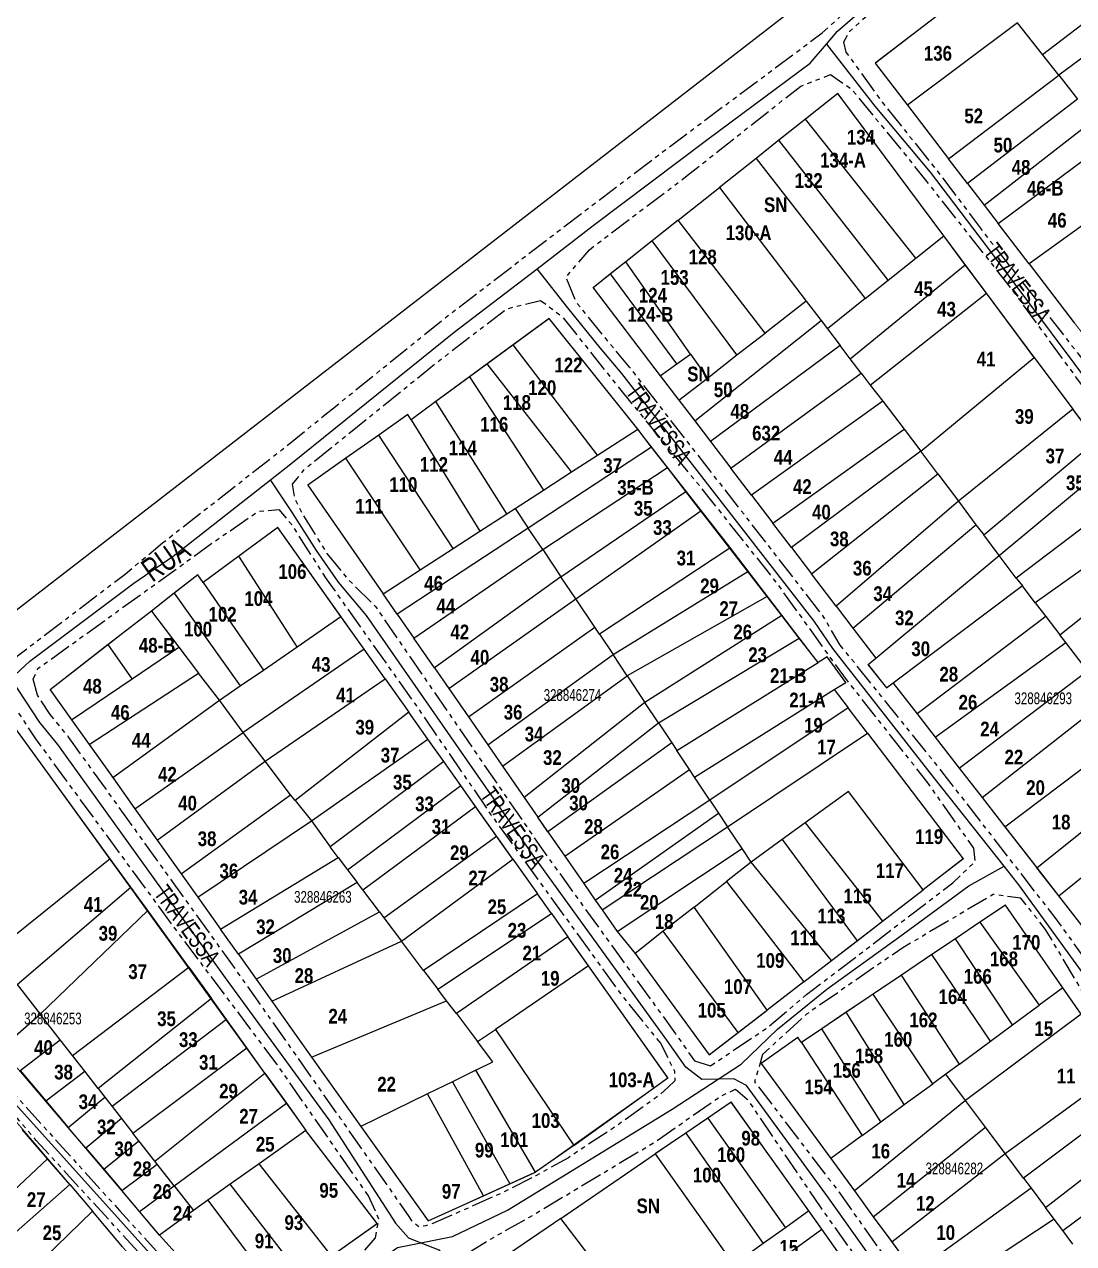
# Model space of a CAD drawing. Extents: x 204381 to 207261, y 4847713 to 4851061.
# Drawn here: x 206683.8 to 206862.3, y 4848695.1 to 4848902.5 of the extents above; entities that cross this region are included whole.
import ezdxf
from ezdxf.enums import TextEntityAlignment as Align

# ---------------------------------------------------------------- set-up
doc = ezdxf.new("R2010")
doc.units = 0
doc.header["$LTSCALE"] = 1.5
doc.header["$MEASUREMENT"] = 0
doc.linetypes.add('PHANTOMX2', pattern=[5, 2.5, -0.5, 0.5, -0.5, 0.5, -0.5])
for name, color, linetype in [('CD-MALHA-LOTES', 40, 'CONTINUOUS'), ('CD_TXT_QUADRA', 7, 'CONTINUOUS'), ('RU-QUADRAS', 210, 'CONTINUOUS'), ('SV-EIXO-RUA-N-PAV', 6, 'CONTINUOUS'), ('SV-RUA-NAO-PAV-S-GUIA-C-GUIA', 7, 'PHANTOMX2'), ('SV-TXT-RUA-N-PAV-S-GUIA-C-GUIA', 7, 'CONTINUOUS'), ('Th_NmrPort', 7, 'CONTINUOUS')]:
    doc.layers.add(name, color=color, linetype=linetype)
doc.styles.add('ARIAL', font='ARIAL.TTF')
doc.styles.get("Standard").update_dxf_attribs({"font": 'swisscbo.ttf'})

msp = doc.modelspace()

# ---------------------------------------------------------------- linework, layer by layer
at = {"layer": 'CD-MALHA-LOTES', "linetype": 'Continuous'}
for points in [[(206955.47, 4849014.03), (206652.76, 4848779.96)], [(206857.04, 4848897.41), (206877.59, 4848913.13)], [(206847.09, 4848910.1), (206828.6, 4848895.9)], [(206880.61, 4848909.24), (206859.81, 4848893.87)], [(206852.8, 4848902.81), (206834.08, 4848888.75)], [(206857.04, 4848897.41), (206852.8, 4848902.81)], [(206859.81, 4848893.87), (206857.04, 4848897.41)], [(206828.6, 4848895.9), (206834.08, 4848888.75)], [(206841.06, 4848879.66), (206859.81, 4848893.87)], [(206859.81, 4848893.87), (206863.01, 4848889.79)], [(206822.23, 4848890.78), (206816.74, 4848886.42)], [(206840.26, 4848866.54), (206822.23, 4848890.78)], [(206834.08, 4848888.75), (206841.06, 4848879.66)], [(206863.01, 4848889.79), (206844.28, 4848875.46)], [(206816.74, 4848886.42), (206812.19, 4848882.81)], [(206835.52, 4848862.76), (206816.74, 4848886.42)], [(206847.12, 4848871.76), (206865.77, 4848886.28)], [(206812.19, 4848882.81), (206808.3, 4848879.72)], [(206830.81, 4848858.99), (206812.19, 4848882.81)], [(206849.5, 4848868.66), (206868.51, 4848882.78)], [(206808.3, 4848879.72), (206802.06, 4848874.76)], [(206808.3, 4848879.72), (206826.9, 4848855.86)], [(206844.28, 4848875.46), (206841.06, 4848879.66)], [(206795.06, 4848869.21), (206802.06, 4848874.76)], [(206802.06, 4848874.76), (206816.82, 4848855.46)], [(206844.28, 4848875.46), (206847.12, 4848871.76)], [(206874.06, 4848875.7), (206854.78, 4848861.78)], [(206847.12, 4848871.76), (206849.5, 4848868.66)], [(206795.06, 4848869.21), (206790.61, 4848865.68)], [(206809.84, 4848850.01), (206795.06, 4848869.21)], [(206854.78, 4848861.78), (206849.5, 4848868.66)], [(206790.61, 4848865.68), (206786.13, 4848862.12)], [(206805.05, 4848846.28), (206790.61, 4848865.68)], [(206835.52, 4848862.76), (206840.26, 4848866.54)], [(206843.9, 4848861.64), (206840.26, 4848866.54)], [(206786.13, 4848862.12), (206783.55, 4848860.07)], [(206797.17, 4848846.41), (206786.13, 4848862.12)], [(206824.35, 4848845.61), (206843.9, 4848861.64)], [(206830.81, 4848858.99), (206835.52, 4848862.76)], [(206847.51, 4848856.78), (206843.9, 4848861.64)], [(206854.78, 4848861.78), (206862.46, 4848851.77)], [(206783.55, 4848860.07), (206780.57, 4848857.7)], [(206794.83, 4848844.75), (206783.55, 4848860.07)], [(206780.57, 4848857.7), (206792, 4848842.74)], [(206826.9, 4848855.86), (206830.81, 4848858.99)], [(206816.82, 4848855.46), (206809.84, 4848850.01)], [(206816.82, 4848855.46), (206819.38, 4848852.12)], [(206826.9, 4848855.86), (206820.45, 4848850.71)], [(206827.7, 4848841.15), (206847.51, 4848856.78)], [(206855.63, 4848845.86), (206847.51, 4848856.78)], [(206773.12, 4848852.47), (206767, 4848847.99)], [(206788.17, 4848833.64), (206773.12, 4848852.47)], [(206797.87, 4848835.07), (206819.38, 4848852.12)], [(206819.38, 4848852.12), (206820.45, 4848850.71)], [(206805.05, 4848846.28), (206809.84, 4848850.01)], [(206820.45, 4848850.71), (206822.6, 4848847.9)], [(206767, 4848847.99), (206762.56, 4848844.75)], [(206781.33, 4848829.23), (206767, 4848847.99)], [(206822.6, 4848847.9), (206800.54, 4848831.57)], [(206824.35, 4848845.61), (206822.6, 4848847.9)], [(206794.83, 4848844.75), (206797.17, 4848846.41)], [(206797.17, 4848846.41), (206800.02, 4848842.35)], [(206800.02, 4848842.35), (206805.05, 4848846.28)], [(206826.21, 4848843.19), (206824.35, 4848845.61)], [(206836.37, 4848829.89), (206855.63, 4848845.86)], [(206855.63, 4848845.86), (206862.23, 4848837.08)], [(206762.56, 4848844.75), (206759.55, 4848842.54)], [(206776.92, 4848826.38), (206762.56, 4848844.75)], [(206792, 4848842.74), (206794.83, 4848844.75)], [(206804, 4848827.04), (206826.21, 4848843.19)], [(206826.21, 4848843.19), (206827.7, 4848841.15)], [(206759.55, 4848842.54), (206753.83, 4848838.36)], [(206759.55, 4848842.54), (206772.14, 4848823.29)], [(206792, 4848842.74), (206795.18, 4848838.58)], [(206795.18, 4848838.58), (206800.02, 4848842.35)], [(206827.7, 4848841.15), (206829.86, 4848838.41)], [(206753.83, 4848838.36), (206749.59, 4848835.26)], [(206765.89, 4848819.26), (206753.83, 4848838.36)], [(206795.18, 4848838.58), (206797.87, 4848835.07)], [(206829.86, 4848838.41), (206807.52, 4848822.43)], [(206829.86, 4848838.41), (206833.49, 4848833.67)], [(206862.23, 4848837.08), (206842.74, 4848821.41)], [(206866.25, 4848831.75), (206862.23, 4848837.08)], [(206749.04, 4848836.14), (206744.09, 4848832.65)], [(206749.59, 4848835.26), (206749.04, 4848836.14)], [(206749.59, 4848835.26), (206761.32, 4848816.31)], [(206797.87, 4848835.07), (206800.54, 4848831.57)], [(206744.09, 4848832.65), (206738.5, 4848828.71)], [(206756.79, 4848813.38), (206744.09, 4848832.65)], [(206781.33, 4848829.23), (206788.17, 4848833.64)], [(206790.53, 4848830.59), (206788.17, 4848833.64)], [(206811.15, 4848817.69), (206833.49, 4848833.67)], [(206833.49, 4848833.67), (206836.37, 4848829.89)], [(206790.53, 4848830.59), (206769.53, 4848816.83)], [(206793.22, 4848827.12), (206790.53, 4848830.59)], [(206800.54, 4848831.57), (206804, 4848827.04)], [(206847.06, 4848815.66), (206866.25, 4848831.75)], [(206738.5, 4848828.71), (206732.03, 4848824.15)], [(206751.16, 4848809.75), (206738.5, 4848828.71)], [(206776.92, 4848826.38), (206781.33, 4848829.23)], [(206836.37, 4848829.89), (206814.32, 4848813.54)], [(206839.23, 4848826.08), (206836.37, 4848829.89)], [(206772.01, 4848813.16), (206793.22, 4848827.12)], [(206772.14, 4848823.29), (206776.92, 4848826.38)], [(206796.35, 4848823.07), (206793.22, 4848827.12)], [(206807.52, 4848822.43), (206804, 4848827.04)], [(206849.68, 4848812.17), (206868.91, 4848828.14)], [(206732.03, 4848824.15), (206744.84, 4848805.67)], [(206817.73, 4848809.07), (206839.23, 4848826.08)], [(206839.23, 4848826.08), (206842.74, 4848821.41)], [(206767.29, 4848820.16), (206772.14, 4848823.29)], [(206775.11, 4848808.56), (206796.35, 4848823.07)], [(206798.9, 4848819.77), (206796.35, 4848823.07)], [(206807.52, 4848822.43), (206811.15, 4848817.69)], [(206872.49, 4848823.4), (206852.6, 4848808.28)], [(206765.89, 4848819.26), (206767.29, 4848820.16)], [(206767.29, 4848820.16), (206769.53, 4848816.83)], [(206842.74, 4848821.41), (206821.94, 4848803.56)], [(206842.74, 4848821.41), (206845.73, 4848817.37)], [(206761.32, 4848816.31), (206765.89, 4848819.26)], [(206777.64, 4848804.8), (206798.9, 4848819.77)], [(206803.83, 4848813.41), (206798.9, 4848819.77)], [(206876.16, 4848818.57), (206855.83, 4848804.12)], [(206726.93, 4848816.94), (206720.26, 4848812.03)], [(206737.67, 4848801.79), (206726.93, 4848816.94)], [(206769.53, 4848816.83), (206747.23, 4848802.21)], [(206756.79, 4848813.38), (206761.32, 4848816.31)], [(206772.01, 4848813.16), (206769.53, 4848816.83)], [(206814.32, 4848813.54), (206811.15, 4848817.69)], [(206824.8, 4848799.82), (206845.73, 4848817.37)], [(206845.73, 4848817.37), (206847.06, 4848815.66)], [(206849.68, 4848812.17), (206847.06, 4848815.66)], [(206860.02, 4848798.65), (206879.5, 4848814.13)], [(206720.26, 4848812.03), (206714.21, 4848807.57)], [(206730.19, 4848796.63), (206720.26, 4848812.03)], [(206750.09, 4848798.08), (206772.01, 4848813.16)], [(206751.16, 4848809.75), (206756.79, 4848813.38)], [(206772.01, 4848813.16), (206775.11, 4848808.56)], [(206803.83, 4848813.41), (206781.64, 4848798.8)], [(206806.9, 4848809.43), (206803.83, 4848813.41)], [(206814.32, 4848813.54), (206817.73, 4848809.07)], [(206828.7, 4848794.72), (206849.68, 4848812.17)], [(206852.6, 4848808.28), (206849.68, 4848812.17)], [(206744.84, 4848805.67), (206751.16, 4848809.75)], [(206713.31, 4848808.87), (206709.27, 4848805.73)], [(206714.21, 4848807.57), (206713.31, 4848808.87)], [(206714.21, 4848807.57), (206724.46, 4848792.68)], [(206775.11, 4848808.56), (206753.56, 4848793.08)], [(206777.64, 4848804.8), (206775.11, 4848808.56)], [(206783.97, 4848795.3), (206806.9, 4848809.43)], [(206810.17, 4848805.21), (206806.9, 4848809.43)], [(206821.94, 4848803.56), (206817.73, 4848809.07)], [(206852.6, 4848808.28), (206853.64, 4848806.99)], [(206709.27, 4848805.73), (206705.41, 4848802.72)], [(206709.27, 4848805.73), (206720.52, 4848789.97)], [(206747.23, 4848802.21), (206744.84, 4848805.67)], [(206853.64, 4848806.99), (206831.64, 4848790.44)], [(206855.83, 4848804.12), (206853.64, 4848806.99)], [(206756.01, 4848789.54), (206777.64, 4848804.8)], [(206780.88, 4848799.95), (206777.64, 4848804.8)], [(206810.17, 4848805.21), (206786.35, 4848791.72)], [(206812.7, 4848801.94), (206810.17, 4848805.21)], [(206821.94, 4848803.56), (206824.8, 4848799.82)], [(206855.83, 4848804.12), (206857.61, 4848801.8)], [(206705.41, 4848802.72), (206698.07, 4848797.01)], [(206705.41, 4848802.72), (206710.07, 4848796.57)], [(206730.19, 4848796.63), (206737.67, 4848801.79)], [(206741.6, 4848796.24), (206737.67, 4848801.79)], [(206747.23, 4848802.21), (206750.09, 4848798.08)], [(206812.7, 4848801.94), (206789.39, 4848787.16)], [(206815.67, 4848798.1), (206812.7, 4848801.94)], [(206857.61, 4848801.8), (206835.71, 4848785.21)], [(206857.61, 4848801.8), (206860.02, 4848798.65)], [(206759.36, 4848784.71), (206780.88, 4848799.95)], [(206781.64, 4848798.8), (206780.88, 4848799.95)], [(206824.8, 4848799.82), (206828.7, 4848794.72)], [(206753.56, 4848793.08), (206750.09, 4848798.08)], [(206781.64, 4848798.8), (206783.97, 4848795.3)], [(206791.71, 4848783.68), (206815.67, 4848798.1)], [(206818.87, 4848793.96), (206815.67, 4848798.1)], [(206838.8, 4848781.24), (206861.01, 4848797.36)], [(206861.01, 4848797.36), (206860.02, 4848798.65)], [(206864.69, 4848792.57), (206861.01, 4848797.36)], [(206698.07, 4848797.01), (206688.2, 4848789.32)], [(206702.13, 4848791.2), (206698.07, 4848797.01)], [(206702.13, 4848791.2), (206710.07, 4848796.57)], [(206710.07, 4848796.57), (206713.44, 4848792.12)], [(206741.6, 4848796.24), (206721, 4848782.04)], [(206724.46, 4848792.68), (206730.19, 4848796.63)], [(206745.19, 4848791.19), (206741.6, 4848796.24)], [(206762.64, 4848779.97), (206783.97, 4848795.3)], [(206786.35, 4848791.72), (206783.97, 4848795.3)], [(206753.56, 4848793.08), (206756.01, 4848789.54)], [(206794.81, 4848779.01), (206818.87, 4848793.96)], [(206820.39, 4848794.9), (206818.87, 4848793.96)], [(206823.56, 4848790.57), (206820.39, 4848794.9)], [(206827.41, 4848793.64), (206828.7, 4848794.72)], [(206830.58, 4848789.64), (206827.41, 4848793.64)], [(206691.83, 4848784.22), (206702.13, 4848791.2)], [(206694.81, 4848780.03), (206713.44, 4848792.12)], [(206717, 4848787.54), (206713.44, 4848792.12)], [(206720.52, 4848789.97), (206724.46, 4848792.68)], [(206724.75, 4848777.2), (206745.19, 4848791.19)], [(206745.19, 4848791.19), (206749.22, 4848785.5)], [(206765.17, 4848776.33), (206786.35, 4848791.72)], [(206786.35, 4848791.72), (206789.39, 4848787.16)], [(206842.88, 4848776), (206864.69, 4848792.57)], [(206688.2, 4848789.32), (206691.83, 4848784.22)], [(206717, 4848787.54), (206720.52, 4848789.97)], [(206756.01, 4848789.54), (206759.36, 4848784.71)], [(206797.84, 4848774.47), (206821.61, 4848789.35)], [(206821.61, 4848789.35), (206823.56, 4848790.57)], [(206821.61, 4848789.35), (206823.96, 4848786.27)], [(206831.64, 4848790.44), (206830.58, 4848789.64)], [(206831.64, 4848790.44), (206835.71, 4848785.21)], [(206698.83, 4848774.38), (206717, 4848787.54)], [(206721, 4848782.04), (206717, 4848787.54)], [(206789.39, 4848787.16), (206768.86, 4848771)], [(206791.71, 4848783.68), (206789.39, 4848787.16)], [(206846.76, 4848771.01), (206868.36, 4848787.91)], [(206698.4, 4848760.56), (206680.5, 4848785.15)], [(206749.22, 4848785.5), (206729.86, 4848770.46)], [(206752.47, 4848780.92), (206749.22, 4848785.5)], [(206823.96, 4848786.27), (206800.44, 4848770.55)], [(206827.25, 4848781.95), (206823.96, 4848786.27)], [(206835.71, 4848785.21), (206838.8, 4848781.24)], [(206691.83, 4848784.22), (206694.81, 4848780.03)], [(206759.36, 4848784.71), (206762.64, 4848779.97)], [(206771.17, 4848767.67), (206791.71, 4848783.68)], [(206791.71, 4848783.68), (206793.95, 4848780.31)], [(206702.59, 4848769.09), (206721, 4848782.04)], [(206724.75, 4848777.2), (206721, 4848782.04)], [(206732.63, 4848767.01), (206752.47, 4848780.92)], [(206755.15, 4848777.13), (206752.47, 4848780.92)], [(206803.47, 4848766.01), (206827.25, 4848781.95)], [(206827.25, 4848781.95), (206843.58, 4848760.55)], [(206838.8, 4848781.24), (206842.88, 4848776)], [(206850.64, 4848766.03), (206872.58, 4848782.54)], [(206694.81, 4848780.03), (206698.83, 4848774.38)], [(206762.64, 4848779.97), (206765.17, 4848776.33)], [(206793.95, 4848780.31), (206772.89, 4848765.18)], [(206793.95, 4848780.31), (206794.81, 4848779.01)], [(206796.99, 4848775.74), (206794.81, 4848779.01)], [(206706.39, 4848763.76), (206724.75, 4848777.2)], [(206729.1, 4848771.47), (206724.75, 4848777.2)], [(206755.15, 4848777.13), (206735.83, 4848762.58)], [(206758.07, 4848773.02), (206755.15, 4848777.13)], [(206698.83, 4848774.38), (206702.59, 4848769.09)], [(206765.17, 4848776.33), (206768.86, 4848771)], [(206775.77, 4848761.03), (206796.99, 4848775.74)], [(206797.84, 4848774.47), (206796.99, 4848775.74)], [(206800.44, 4848770.55), (206797.84, 4848774.47)], [(206842.88, 4848776), (206846.76, 4848771.01)], [(206856.08, 4848759.04), (206877.54, 4848776.22)], [(206738.77, 4848758.7), (206758.07, 4848773.02)], [(206760.57, 4848769.49), (206758.07, 4848773.02)], [(206710.47, 4848758.03), (206729.1, 4848771.47)], [(206729.86, 4848770.46), (206729.1, 4848771.47)], [(206729.86, 4848770.46), (206732.63, 4848767.01)], [(206768.86, 4848771), (206771.17, 4848767.67)], [(206800.44, 4848770.55), (206778.99, 4848756.38)], [(206800.44, 4848770.55), (206801.92, 4848768.34)], [(206824.06, 4848772.04), (206816.65, 4848766.66)], [(206836.76, 4848755.3), (206824.06, 4848772.04)], [(206846.76, 4848771.01), (206850.64, 4848766.03)], [(206859.82, 4848754.24), (206881.16, 4848771.48)], [(206702.59, 4848769.09), (206706.39, 4848763.76)], [(206741.37, 4848755.27), (206760.57, 4848769.49)], [(206764.15, 4848764.44), (206760.57, 4848769.49)], [(206780.95, 4848753.55), (206801.92, 4848768.34)], [(206801.92, 4848768.34), (206803.47, 4848766.01)], [(206713.3, 4848754.04), (206732.63, 4848767.01)], [(206732.63, 4848767.01), (206735.83, 4848762.58)], [(206772.89, 4848765.18), (206771.17, 4848767.67)], [(206816.65, 4848766.66), (206812.75, 4848763.83)], [(206816.65, 4848766.66), (206829.81, 4848749.94)], [(206744.96, 4848750.54), (206764.15, 4848764.44)], [(206766.94, 4848760.51), (206764.15, 4848764.44)], [(206772.89, 4848765.18), (206775.77, 4848761.03)], [(206782.12, 4848751.86), (206803.47, 4848766.01)], [(206805.92, 4848762.32), (206803.47, 4848766.01)], [(206850.64, 4848766.03), (206856.08, 4848759.04)], [(206706.39, 4848763.76), (206710.47, 4848758.03)], [(206737.21, 4848760.76), (206735.83, 4848762.58)], [(206784.66, 4848748.22), (206805.92, 4848762.32)], [(206807.48, 4848759.99), (206805.92, 4848762.32)], [(206812.75, 4848763.83), (206807.48, 4848759.99)], [(206812.75, 4848763.83), (206825.49, 4848746.61)], [(206698.4, 4848760.56), (206678.38, 4848744.49)], [(206701.89, 4848755.76), (206698.4, 4848760.56)], [(206717.16, 4848748.62), (206737.21, 4848760.76)], [(206737.21, 4848760.76), (206738.77, 4848758.7)], [(206747.99, 4848746.54), (206766.94, 4848760.51)], [(206766.94, 4848760.51), (206771.13, 4848754.6)], [(206775.77, 4848761.03), (206778.99, 4848756.38)], [(206807.48, 4848759.99), (206803.28, 4848756.7)], [(206821.13, 4848743.26), (206807.48, 4848759.99)], [(206843.58, 4848760.55), (206836.76, 4848755.3)], [(206710.47, 4848758.03), (206713.3, 4848754.04)], [(206738.77, 4848758.7), (206740.4, 4848756.55)], [(206859.82, 4848754.24), (206856.08, 4848759.04)], [(206682.54, 4848739.16), (206701.89, 4848755.76)], [(206704.8, 4848751.77), (206701.89, 4848755.76)], [(206740.4, 4848756.55), (206720.22, 4848744.32)], [(206741.37, 4848755.27), (206740.4, 4848756.55)], [(206778.99, 4848756.38), (206780.95, 4848753.55)], [(206797.75, 4848752.35), (206803.28, 4848756.7)], [(206803.28, 4848756.7), (206816.42, 4848739.63)], [(206713.3, 4848754.04), (206717.16, 4848748.62)], [(206744.2, 4848751.54), (206741.37, 4848755.27)], [(206771.13, 4848754.6), (206751.74, 4848741.59)], [(206773.48, 4848751.28), (206771.13, 4848754.6)], [(206829.81, 4848749.94), (206836.76, 4848755.3)], [(206869.18, 4848742.22), (206859.82, 4848754.24)], [(206704.8, 4848751.77), (206686.46, 4848734.15)], [(206711.8, 4848742.15), (206704.8, 4848751.77)], [(206723.22, 4848740.11), (206744.2, 4848751.54)], [(206744.2, 4848751.54), (206744.96, 4848750.54)], [(206780.95, 4848753.55), (206782.12, 4848751.86)], [(206782.12, 4848751.86), (206784.66, 4848748.22)], [(206797.75, 4848752.35), (206792.51, 4848748.24)], [(206810.19, 4848734.83), (206797.75, 4848752.35)], [(206850.73, 4848752.7), (206846.4, 4848749.78)], [(206860.51, 4848738.64), (206850.73, 4848752.7)], [(206744.96, 4848750.54), (206747.99, 4848746.54)], [(206754.17, 4848738.38), (206773.48, 4848751.28)], [(206773.48, 4848751.28), (206776.29, 4848747.31)], [(206825.49, 4848746.61), (206829.81, 4848749.94)], [(206846.4, 4848749.78), (206842.22, 4848746.96)], [(206846.4, 4848749.78), (206856.48, 4848735.66)], [(206720.22, 4848744.32), (206717.16, 4848748.62)], [(206784.66, 4848748.22), (206787.72, 4848744.47)], [(206792.51, 4848748.24), (206787.72, 4848744.47)], [(206805.25, 4848731.02), (206792.51, 4848748.24)], [(206725.91, 4848736.32), (206747.99, 4848746.54)], [(206751.74, 4848741.59), (206747.99, 4848746.54)], [(206776.29, 4848747.31), (206757.32, 4848734.22)], [(206779.82, 4848742.34), (206776.29, 4848747.31)], [(206821.13, 4848743.26), (206825.49, 4848746.61)], [(206842.22, 4848746.96), (206838.22, 4848744.27)], [(206851.96, 4848732.32), (206842.22, 4848746.96)], [(206720.22, 4848744.32), (206723.22, 4848740.11)], [(206787.72, 4848744.47), (206800.32, 4848727.23)], [(206816.42, 4848739.63), (206821.13, 4848743.26)], [(206838.22, 4848744.27), (206833.04, 4848740.77)], [(206848.18, 4848729.54), (206838.22, 4848744.27)], [(206691.97, 4848727.08), (206711.8, 4848742.15)], [(206711.8, 4848742.15), (206715.62, 4848736.82)], [(206751.74, 4848741.59), (206754.17, 4848738.38)], [(206779.82, 4848742.34), (206763.99, 4848731.54)], [(206793.32, 4848723.3), (206779.82, 4848742.34)], [(206682.54, 4848739.16), (206686.46, 4848734.15)], [(206723.22, 4848740.11), (206725.91, 4848736.32)], [(206816.42, 4848739.63), (206810.19, 4848734.83)], [(206833.04, 4848740.77), (206828.21, 4848737.52)], [(206842.92, 4848725.65), (206833.04, 4848740.77)], [(206755.65, 4848736.42), (206754.17, 4848738.38)], [(206828.21, 4848737.52), (206823.66, 4848734.45)], [(206838.37, 4848722.3), (206828.21, 4848737.52)], [(206860.51, 4848738.64), (206856.48, 4848735.66)], [(206863.65, 4848734.13), (206860.51, 4848738.64)], [(206715.62, 4848736.82), (206696.33, 4848721.51)], [(206718.19, 4848733.22), (206715.62, 4848736.82)], [(206725.91, 4848736.32), (206732.67, 4848726.83)], [(206732.67, 4848726.83), (206755.65, 4848736.42)], [(206757.32, 4848734.22), (206755.65, 4848736.42)], [(206851.96, 4848732.32), (206856.48, 4848735.66)], [(206679.87, 4848728.32), (206686.46, 4848734.15)], [(206686.46, 4848734.15), (206686.46, 4848734.15)], [(206689.88, 4848729.76), (206686.46, 4848734.15)], [(206718.19, 4848733.22), (206698.75, 4848718.41)], [(206721.64, 4848728.4), (206718.19, 4848733.22)], [(206757.32, 4848734.22), (206760.93, 4848729.46)], [(206805.25, 4848731.02), (206810.19, 4848734.83)], [(206823.66, 4848734.45), (206819.52, 4848731.66)], [(206833.52, 4848718.74), (206823.66, 4848734.45)], [(206863.65, 4848734.13), (206843.94, 4848719.46)], [(206760.93, 4848729.46), (206763.99, 4848731.54)], [(206763.99, 4848731.54), (206777.29, 4848711.78)], [(206800.32, 4848727.23), (206805.25, 4848731.02)], [(206819.52, 4848731.66), (206816.02, 4848729.3)], [(206829.55, 4848715.82), (206819.52, 4848731.66)], [(206848.18, 4848729.54), (206851.96, 4848732.32)], [(206683.05, 4848724.57), (206689.88, 4848729.76)], [(206691.97, 4848727.08), (206689.88, 4848729.76)], [(206763.53, 4848726.03), (206760.93, 4848729.46)], [(206815.43, 4848730.19), (206809.2, 4848725.74)], [(206816.02, 4848729.3), (206815.43, 4848730.19)], [(206816.02, 4848729.3), (206826.38, 4848713.49)], [(206842.92, 4848725.65), (206848.18, 4848729.54)], [(206694.06, 4848724.41), (206691.97, 4848727.08)], [(206702.26, 4848713.91), (206721.64, 4848728.4)], [(206724.73, 4848724.08), (206721.64, 4848728.4)], [(206732.67, 4848726.83), (206741.07, 4848715.02)], [(206683.05, 4848724.57), (206687.45, 4848719.38)], [(206760.61, 4848724.6), (206756.63, 4848722.65)], [(206760.61, 4848724.6), (206763.53, 4848726.03)], [(206770.77, 4848707.27), (206760.61, 4848724.6)], [(206809.2, 4848725.74), (206821.03, 4848709.56)], [(206842.92, 4848725.65), (206840.59, 4848723.94)], [(206850.69, 4848710.45), (206870.24, 4848724.67)], [(206687.45, 4848719.38), (206694.06, 4848724.41)], [(206696.33, 4848721.51), (206694.06, 4848724.41)], [(206706.02, 4848709.1), (206724.73, 4848724.08)], [(206724.73, 4848724.08), (206728.39, 4848718.97)], [(206756.63, 4848722.65), (206752.41, 4848720.58)], [(206756.63, 4848722.65), (206766.38, 4848705.27)], [(206777.29, 4848711.78), (206793.32, 4848723.3)], [(206840.59, 4848723.94), (206838.37, 4848722.3)], [(206843.94, 4848719.46), (206840.59, 4848723.94)], [(206696.33, 4848721.51), (206697.49, 4848720.03)], [(206752.41, 4848720.58), (206741.07, 4848715.02)], [(206761.95, 4848703.25), (206752.41, 4848720.58)], [(206833.52, 4848718.74), (206838.37, 4848722.3)], [(206873.04, 4848720.62), (206853.82, 4848706.25)], [(206687.45, 4848719.38), (206691.26, 4848714.86)], [(206691.26, 4848714.86), (206697.49, 4848720.03)], [(206697.49, 4848720.03), (206698.75, 4848718.41)], [(206698.75, 4848718.41), (206700.33, 4848716.39)], [(206709.29, 4848704.91), (206728.39, 4848718.97)], [(206728.39, 4848718.97), (206731.68, 4848714.36)], [(206804.09, 4848719.19), (206800.09, 4848716.46)], [(206817.28, 4848700.67), (206804.09, 4848719.19)], [(206843.94, 4848719.46), (206825.05, 4848704.06)], [(206829.55, 4848715.82), (206833.52, 4848718.74)], [(206847.35, 4848714.9), (206843.94, 4848719.46)], [(206700.33, 4848716.39), (206694.25, 4848711.34)], [(206700.33, 4848716.39), (206702.26, 4848713.91)], [(206800.09, 4848716.46), (206796.35, 4848713.91)], [(206800.09, 4848716.46), (206813.29, 4848697.8)], [(206687.75, 4848709.5), (206683.42, 4848714.52)], [(206694.25, 4848711.34), (206691.26, 4848714.86)], [(206731.68, 4848714.36), (206723.73, 4848708.7)], [(206743.83, 4848698.54), (206731.68, 4848714.36)], [(206741.07, 4848715.02), (206752.51, 4848698.95)], [(206826.38, 4848713.49), (206829.55, 4848715.82)], [(206828.26, 4848699.67), (206847.35, 4848714.9)], [(206850.69, 4848710.45), (206847.35, 4848714.9)], [(206857.58, 4848701.23), (206876.41, 4848715.81)], [(206697.3, 4848707.74), (206703.29, 4848712.59)], [(206703.29, 4848712.59), (206702.26, 4848713.91)], [(206706.02, 4848709.1), (206703.29, 4848712.59)], [(206796.35, 4848713.91), (206791.15, 4848710.35)], [(206796.35, 4848713.91), (206809.53, 4848695.1)], [(206826.38, 4848713.49), (206821.03, 4848709.56)], [(206694.25, 4848711.34), (206697.3, 4848707.74)], [(206777.29, 4848711.78), (206770.77, 4848707.27)], [(206775.11, 4848699.4), (206791.15, 4848710.35)], [(206791.15, 4848710.35), (206804.5, 4848691.49)], [(206831.4, 4848695.38), (206850.69, 4848710.45)], [(206853.82, 4848706.25), (206850.69, 4848710.45)], [(206860.51, 4848697.32), (206879.48, 4848711.4)], [(206687.75, 4848709.5), (206673.35, 4848696.11)], [(206691.5, 4848705.14), (206687.75, 4848709.5)], [(206700.36, 4848704.13), (206706.4, 4848708.61)], [(206706.4, 4848708.61), (206706.02, 4848709.1)], [(206709.29, 4848704.91), (206706.4, 4848708.61)], [(206723.73, 4848708.7), (206718.81, 4848705.19)], [(206736.07, 4848693.04), (206723.73, 4848708.7)], [(206821.03, 4848709.56), (206825.05, 4848704.06)], [(206697.3, 4848707.74), (206700.36, 4848704.13)], [(206766.38, 4848705.27), (206770.77, 4848707.27)], [(206853.82, 4848706.25), (206855.1, 4848704.55)], [(206676.54, 4848692.02), (206691.5, 4848705.14)], [(206691.5, 4848705.14), (206695.39, 4848700.63)], [(206703.36, 4848700.58), (206700.36, 4848704.13)], [(206703.36, 4848700.58), (206709.29, 4848704.91)], [(206709.29, 4848704.91), (206712.55, 4848700.72)], [(206718.81, 4848705.19), (206715, 4848702.48)], [(206731, 4848689.45), (206718.81, 4848705.19)], [(206761.95, 4848703.25), (206766.38, 4848705.27)], [(206825.05, 4848704.06), (206828.26, 4848699.67)], [(206855.1, 4848704.55), (206835.23, 4848690.14)], [(206855.1, 4848704.55), (206857.58, 4848701.23)], [(206715, 4848702.48), (206712.55, 4848700.72)], [(206715, 4848702.48), (206726.93, 4848686.56)], [(206752.51, 4848698.95), (206761.95, 4848703.25)], [(206695.39, 4848700.63), (206680.86, 4848686.5)], [(206700.49, 4848694.58), (206695.39, 4848700.63)], [(206706.77, 4848696.55), (206703.36, 4848700.58)], [(206712.55, 4848700.72), (206706.77, 4848696.55)], [(206817.28, 4848700.67), (206813.29, 4848697.8)], [(206819.48, 4848697.57), (206817.28, 4848700.67)], [(206828.26, 4848699.67), (206831.4, 4848695.38)], [(206859.04, 4848699.28), (206857.58, 4848701.23)], [(206736.07, 4848693.04), (206743.83, 4848698.54)], [(206775.11, 4848699.4), (206762.29, 4848690.65)], [(206784.62, 4848686.91), (206775.11, 4848699.4)], [(206813.29, 4848697.8), (206809.53, 4848695.1)], [(206859.04, 4848699.28), (206838.48, 4848685.7)], [(206860.51, 4848697.32), (206859.04, 4848699.28)], [(206706.77, 4848696.55), (206720.15, 4848681.76)], [(206805.55, 4848687.38), (206819.48, 4848697.57)], [(206822.23, 4848693.72), (206819.48, 4848697.57)], [(206862.24, 4848695.01), (206860.51, 4848697.32)], [(206809.53, 4848695.1), (206804.5, 4848691.49)], [(206831.4, 4848695.38), (206835.23, 4848690.14)]]:
    msp.add_lwpolyline(points, dxfattribs=at)
at = {"layer": 'RU-QUADRAS', "color": 6, "linetype": 'Continuous', "const_width": 0.18}
for points in [[(206078.24, 4848717.76), (206475.42, 4849014.46), (206417.81, 4849091.91), (206419.44, 4849093.11), (206404.99, 4849112.03), (206362.52, 4849169.9), (206544.01, 4849307.07), (206619.63, 4849365.27), (206627.96, 4849358.57), (206740.48, 4849440.55), (207019.3, 4849112), (207042.89, 4849083.24), (206955.47, 4849014.03), (206652.76, 4848779.96), (206598.07, 4848862.99), (206198.17, 4848557.67), (206165.15, 4848596.22), (206110.41, 4848671.74)], [(206688.2, 4848789.32), (206713.31, 4848808.87), (206714.21, 4848807.57), (206726.93, 4848816.94), (206793.32, 4848723.3), (206770.77, 4848707.27), (206752.51, 4848698.95)], [(206651.16, 4848761.85), (206680.5, 4848785.15), (206731.69, 4848714.36), (206743.83, 4848698.54), (206720.15, 4848681.76), (206706.77, 4848696.55)], [(206809.2, 4848725.74), (206815.43, 4848730.19), (206816.02, 4848729.3), (206850.73, 4848752.7), (206894.55, 4848689.74), (206855.48, 4848662.45)], [(206762.29, 4848690.65), (206804.09, 4848719.19), (206848.27, 4848657.15), (206809.34, 4848629.02)]]:
    msp.add_lwpolyline(points, close=True, dxfattribs=at)
for points in [[(206828.6, 4848895.9), (206867.67, 4848925.9), (206955.5, 4848812.87), (206993.11, 4848763.87), (206952.42, 4848733.7), (206937.57, 4848752.52, 0.003478)], [(206780.57, 4848857.7), (206822.23, 4848890.78, 0.002394), (206932.7, 4848743.39), (206944.08, 4848728.97), (206903.38, 4848697.59, 0.003887), (206831.64, 4848790.44), (206830.58, 4848789.64), (206827.41, 4848793.64), (206828.7, 4848794.72)], [(206732.03, 4848824.15), (206749.04, 4848836.14), (206749.59, 4848835.26), (206773.12, 4848852.47, -0.007938), (206818.87, 4848793.96), (206820.39, 4848794.9), (206823.56, 4848790.57), (206821.61, 4848789.35), (206843.58, 4848760.55), (206800.32, 4848727.23), (206787.72, 4848744.47), (206784.57, 4848748.33)], [(206619.29, 4848735.97), (206647.15, 4848756.63, -0.005551), (206714.68, 4848677.72), (206678.36, 4848652.23)]]:
    msp.add_lwpolyline(points, format="xyb", close=True, dxfattribs=at)
at = {"layer": 'SV-EIXO-RUA-N-PAV', "flags": 128}
for points in [[(206681.48, 4848791.18), (206684.73, 4848794.16), (206702.44, 4848807.47), (206709.09, 4848812.07), (206725.67, 4848825.01), (206729.16, 4848827.74), (206756.96, 4848850.18), (206771.03, 4848860.96), (206780.61, 4848868.31), (206800.1, 4848883.02), (206817.51, 4848895.92), (206820.27, 4848899.16), (206822.14, 4848901.36), (206837.08, 4848914.33)], [(206681.48, 4848791.18), (206684.73, 4848794.16), (206702.44, 4848807.47), (206709.09, 4848812.07), (206725.67, 4848825.01), (206729.16, 4848827.74), (206756.96, 4848850.18), (206771.03, 4848860.96), (206780.61, 4848868.31), (206800.1, 4848883.02), (206817.51, 4848895.92), (206820.27, 4848899.16), (206822.14, 4848901.36), (206837.08, 4848914.33)], [(206820.27, 4848899.16), (206828.51, 4848888.63), (206837.92, 4848877.4), (206847.3, 4848865.05), (206869.91, 4848834.79), (206890.58, 4848806.56), (206917.02, 4848772.61), (206932.71, 4848751.64), (206938.91, 4848743.7), (206944.04, 4848737.31), (206955.49, 4848717.4)], [(206820.27, 4848899.16), (206828.51, 4848888.63), (206837.92, 4848877.4), (206847.3, 4848865.05), (206869.91, 4848834.79), (206890.58, 4848806.56), (206917.02, 4848772.61), (206932.71, 4848751.64), (206938.91, 4848743.7), (206944.04, 4848737.31), (206955.49, 4848717.4)], [(206909.76, 4848683.58), (206893.99, 4848700.8), (206886.41, 4848710.33), (206871.2, 4848731.15), (206853.01, 4848756.16), (206850.52, 4848759.3), (206838.57, 4848774.37), (206821.36, 4848796.34), (206818.19, 4848801.02), (206785.44, 4848843.11), (206781.77, 4848847.52), (206776.28, 4848854.27), (206771.03, 4848860.96)], [(206909.76, 4848683.58), (206893.99, 4848700.8), (206886.41, 4848710.33), (206871.2, 4848731.15), (206853.01, 4848756.16), (206850.52, 4848759.3), (206838.57, 4848774.37), (206821.36, 4848796.34), (206818.19, 4848801.02), (206785.44, 4848843.11), (206781.77, 4848847.52), (206776.28, 4848854.27), (206771.03, 4848860.96)], [(206860.08, 4848646.84), (206850.48, 4848660.8), (206844.14, 4848669.8), (206820.64, 4848702.88), (206806.69, 4848722.01), (206804.51, 4848723.13), (206801.85, 4848723.08), (206799.1, 4848723.03), (206796.33, 4848725.12), (206793.1, 4848729.71), (206770.19, 4848761.39), (206742.03, 4848801.95), (206737.25, 4848807.65), (206733.48, 4848813.04), (206729.42, 4848819.44), (206725.67, 4848825.01)], [(206860.08, 4848646.84), (206850.48, 4848660.8), (206844.14, 4848669.8), (206820.64, 4848702.88), (206806.69, 4848722.01), (206804.51, 4848723.13), (206801.85, 4848723.08), (206799.1, 4848723.03), (206796.33, 4848725.12), (206793.1, 4848729.71), (206770.19, 4848761.39), (206742.03, 4848801.95), (206737.25, 4848807.65), (206733.48, 4848813.04), (206729.42, 4848819.44), (206725.67, 4848825.01)], [(206681.48, 4848791.18), (206686.36, 4848783.78), (206689.43, 4848780.01), (206717.98, 4848740.34), (206735.6, 4848716.15), (206746.97, 4848698.59), (206749.17, 4848696.06), (206751.26, 4848695.23), (206754.32, 4848694.03), (206757.83, 4848689.41), (206759.95, 4848686.58), (206763.47, 4848682.53), (206778.16, 4848664.66), (206792.1, 4848645.21), (206803.99, 4848628.86), (206814.35, 4848613.01)], [(206681.48, 4848791.18), (206686.36, 4848783.78), (206689.43, 4848780.01), (206717.98, 4848740.34), (206735.6, 4848716.15), (206746.97, 4848698.59), (206749.17, 4848696.06), (206751.26, 4848695.23), (206754.32, 4848694.03), (206757.83, 4848689.41), (206759.95, 4848686.58), (206763.47, 4848682.53), (206778.16, 4848664.66), (206792.1, 4848645.21), (206803.99, 4848628.86), (206814.35, 4848613.01)], [(206645.46, 4848763.22), (206663.77, 4848739.99), (206678.06, 4848723.43), (206699.21, 4848700.05), (206716.4, 4848680.89), (206719.96, 4848677.69), (206722.09, 4848675.83), (206724.51, 4848673.72), (206728, 4848669.25), (206742.67, 4848651.5), (206756.6, 4848633.22), (206770.57, 4848614.36), (206786.52, 4848592.42)], [(206645.46, 4848763.22), (206663.77, 4848739.99), (206678.06, 4848723.43), (206699.21, 4848700.05), (206716.4, 4848680.89), (206719.96, 4848677.69), (206722.09, 4848675.83), (206724.51, 4848673.72), (206728, 4848669.25), (206742.67, 4848651.5), (206756.6, 4848633.22), (206770.57, 4848614.36), (206786.52, 4848592.42)], [(206679.81, 4848644.28), (206686.03, 4848648.85), (206720.41, 4848674.27), (206722.09, 4848675.83), (206726.01, 4848679.5), (206747.31, 4848694.45), (206751.26, 4848695.23), (206756.66, 4848696.31), (206766, 4848700.8), (206794.03, 4848717.99), (206801.85, 4848723.08), (206805.8, 4848725.65), (206811.97, 4848731.61), (206820.36, 4848738.4), (206832.53, 4848747.18), (206844.5, 4848755.96), (206850.52, 4848759.3)], [(206679.81, 4848644.28), (206686.03, 4848648.85), (206720.41, 4848674.27), (206722.09, 4848675.83), (206726.01, 4848679.5), (206747.31, 4848694.45), (206751.26, 4848695.23), (206756.66, 4848696.31), (206766, 4848700.8), (206794.03, 4848717.99), (206801.85, 4848723.08), (206805.8, 4848725.65), (206811.97, 4848731.61), (206820.36, 4848738.4), (206832.53, 4848747.18), (206844.5, 4848755.96), (206850.52, 4848759.3)]]:
    msp.add_lwpolyline(points, dxfattribs=at)
at = {"layer": 'SV-RUA-NAO-PAV-S-GUIA-C-GUIA', "flags": 128}
for points in [[(206651.37, 4848771.31), (206700.94, 4848809.01), (206707.29, 4848814.3), (206727.38, 4848829.98), (206755.19, 4848852.43), (206778.88, 4848870.59), (206798.39, 4848885.31), (206819.57, 4848901.07), (206835.69, 4848915.67), (206851.92, 4848929.32), (206867.9, 4848940.21), (206881.49, 4848951.05), (206898.94, 4848963.83), (206920.66, 4848980.54), (206939.23, 4848994.34), (206947.01, 4849000.14), (206955.5, 4849006.46)], [(206651.37, 4848771.31), (206700.94, 4848809.01), (206707.29, 4848814.3), (206727.38, 4848829.98), (206755.19, 4848852.43), (206778.88, 4848870.59), (206798.39, 4848885.31), (206819.57, 4848901.07), (206835.69, 4848915.67), (206851.92, 4848929.32), (206867.9, 4848940.21), (206881.49, 4848951.05), (206898.94, 4848963.83), (206920.66, 4848980.54), (206939.23, 4848994.34), (206947.01, 4849000.14), (206955.5, 4849006.46)], [(206902.8, 4848883.59), (206868.64, 4848927.84), (206865.78, 4848931.02), (206864.28, 4848931.16), (206862.53, 4848930.06), (206841.66, 4848915.14), (206832.33, 4848908.33), (206826.18, 4848903.1), (206824.22, 4848901.32), (206823.17, 4848899.48), (206823.61, 4848897.81), (206829.78, 4848889.29), (206838.76, 4848878.06), (206848.14, 4848865.69), (206871.51, 4848835.74), (206891.89, 4848807.48), (206918.32, 4848774.23), (206929.4, 4848759.2), (206940.54, 4848744.1), (206950.08, 4848731.24)], [(206902.8, 4848883.59), (206868.64, 4848927.84), (206865.78, 4848931.02), (206864.28, 4848931.16), (206862.53, 4848930.06), (206841.66, 4848915.14), (206832.33, 4848908.33), (206826.18, 4848903.1), (206824.22, 4848901.32), (206823.17, 4848899.48), (206823.61, 4848897.81), (206829.78, 4848889.29), (206838.76, 4848878.06), (206848.14, 4848865.69), (206871.51, 4848835.74), (206891.89, 4848807.48), (206918.32, 4848774.23), (206929.4, 4848759.2), (206940.54, 4848744.1), (206950.08, 4848731.24)], [(206902.51, 4848696.72), (206896.15, 4848702.67), (206887.74, 4848711.44), (206872.59, 4848732.17), (206859.2, 4848750.58), (206839.93, 4848775.44), (206822.62, 4848796.93), (206819.63, 4848801.99), (206786.79, 4848844.2), (206783.11, 4848848.62), (206777.78, 4848855.17), (206775.94, 4848859.5), (206779.95, 4848864.19), (206796.6, 4848876.8), (206815.9, 4848892.02), (206820.96, 4848893.97), (206824.5, 4848891.58), (206834.38, 4848879.53), (206851.69, 4848857.63), (206863.35, 4848841.65), (206876.19, 4848823.39), (206889.12, 4848805.93), (206904.18, 4848786.8), (206917.84, 4848767.8), (206928.99, 4848753.61), (206934.23, 4848746.94), (206945.39, 4848732.82), (206947, 4848728)], [(206902.51, 4848696.72), (206896.15, 4848702.67), (206887.74, 4848711.44), (206872.59, 4848732.17), (206859.2, 4848750.58), (206839.93, 4848775.44), (206822.62, 4848796.93), (206819.63, 4848801.99), (206786.79, 4848844.2), (206783.11, 4848848.62), (206777.78, 4848855.17), (206775.94, 4848859.5), (206779.95, 4848864.19), (206796.6, 4848876.8), (206815.9, 4848892.02), (206820.96, 4848893.97), (206824.5, 4848891.58), (206834.38, 4848879.53), (206851.69, 4848857.63), (206863.35, 4848841.65), (206876.19, 4848823.39), (206889.12, 4848805.93), (206904.18, 4848786.8), (206917.84, 4848767.8), (206928.99, 4848753.61), (206934.23, 4848746.94), (206945.39, 4848732.82), (206947, 4848728)], [(206897.17, 4848691.36), (206893.81, 4848697.06), (206885.95, 4848708.25), (206874.01, 4848723.32), (206864.09, 4848737.58), (206857.59, 4848748.54), (206853.39, 4848753.88), (206848.68, 4848754.49), (206833.26, 4848745.42), (206816.88, 4848734.12), (206809.42, 4848727.26), (206808.05, 4848722.62), (206822.25, 4848704.07), (206845.78, 4848670.96), (206852.13, 4848661.94), (206852.72, 4848661.09)], [(206897.17, 4848691.36), (206893.81, 4848697.06), (206885.95, 4848708.25), (206874.01, 4848723.32), (206864.09, 4848737.58), (206857.59, 4848748.54), (206853.39, 4848753.88), (206848.68, 4848754.49), (206833.26, 4848745.42), (206816.88, 4848734.12), (206809.42, 4848727.26), (206808.05, 4848722.62), (206822.25, 4848704.07), (206845.78, 4848670.96), (206852.13, 4848661.94), (206852.72, 4848661.09)], [(206807.68, 4848627.55), (206805.19, 4848629.91), (206793.38, 4848646.14), (206779.42, 4848665.62), (206764.68, 4848683.55), (206761.18, 4848687.57), (206759.32, 4848690.05), (206758.91, 4848692.52), (206760.04, 4848693.96), (206763.14, 4848695.87), (206769.76, 4848699.61), (206790.96, 4848712.31), (206802.4, 4848720.25), (206804.83, 4848721.35), (206806.81, 4848719.67), (206819.33, 4848701.17), (206838.29, 4848674.62), (206847.74, 4848661.45), (206849.35, 4848659.22), (206850.1, 4848656.95)], [(206807.68, 4848627.55), (206805.19, 4848629.91), (206793.38, 4848646.14), (206779.42, 4848665.62), (206764.68, 4848683.55), (206761.18, 4848687.57), (206759.32, 4848690.05), (206758.91, 4848692.52), (206760.04, 4848693.96), (206763.14, 4848695.87), (206769.76, 4848699.61), (206790.96, 4848712.31), (206802.4, 4848720.25), (206804.83, 4848721.35), (206806.81, 4848719.67), (206819.33, 4848701.17), (206838.29, 4848674.62), (206847.74, 4848661.45), (206849.35, 4848659.22), (206850.1, 4848656.95)]]:
    msp.add_lwpolyline(points, dxfattribs=at)
for points in [[(206797.84, 4848726.18), (206800.56, 4848725.33), (206810.38, 4848731.96), (206816.92, 4848737.48), (206841.79, 4848756.47), (206845.62, 4848760.15), (206845.38, 4848762.35), (206837.36, 4848773.74), (206823.22, 4848791.68), (206811.98, 4848807.32), (206800.35, 4848821.99), (206784.91, 4848840.84), (206775.49, 4848852.64), (206771.62, 4848855.51), (206765.89, 4848854.09), (206754.47, 4848845.35), (206731.24, 4848826.6), (206729.39, 4848824.3), (206729.72, 4848821.99), (206731.08, 4848819.27), (206735.28, 4848812.5), (206738.7, 4848808.3), (206743.53, 4848803.5), (206771.71, 4848762.45), (206794.6, 4848730.79)], [(206797.84, 4848726.18), (206800.56, 4848725.33), (206810.38, 4848731.96), (206816.92, 4848737.48), (206841.79, 4848756.47), (206845.62, 4848760.15), (206845.38, 4848762.35), (206837.36, 4848773.74), (206823.22, 4848791.68), (206811.98, 4848807.32), (206800.35, 4848821.99), (206784.91, 4848840.84), (206775.49, 4848852.64), (206771.62, 4848855.51), (206765.89, 4848854.09), (206754.47, 4848845.35), (206731.24, 4848826.6), (206729.39, 4848824.3), (206729.72, 4848821.99), (206731.08, 4848819.27), (206735.28, 4848812.5), (206738.7, 4848808.3), (206743.53, 4848803.5), (206771.71, 4848762.45), (206794.6, 4848730.79)], [(206686.01, 4848788.43), (206685.3, 4848791.11), (206686.11, 4848792.93), (206716.64, 4848814.91), (206723.63, 4848819.68), (206727.12, 4848820), (206729.17, 4848817.53), (206735.14, 4848808.21), (206750.5, 4848786.58), (206763.2, 4848768.06), (206785.38, 4848737.43), (206792.04, 4848729.18), (206794.43, 4848724.46), (206794.51, 4848722.81), (206793.27, 4848721.65), (206791.66, 4848720.2), (206784.35, 4848714.98), (206776.37, 4848709.72), (206770.82, 4848706.64), (206764.89, 4848703.63), (206753.29, 4848698.5), (206752.11, 4848698.12), (206750.9, 4848697.95), (206749.92, 4848698.72), (206749.17, 4848699.87), (206737.6, 4848716.41), (206719.83, 4848741.65), (206691.23, 4848781.39), (206688.19, 4848785.12)], [(206686.01, 4848788.43), (206685.3, 4848791.11), (206686.11, 4848792.93), (206716.64, 4848814.91), (206723.63, 4848819.68), (206727.12, 4848820), (206729.17, 4848817.53), (206735.14, 4848808.21), (206750.5, 4848786.58), (206763.2, 4848768.06), (206785.38, 4848737.43), (206792.04, 4848729.18), (206794.43, 4848724.46), (206794.51, 4848722.81), (206793.27, 4848721.65), (206791.66, 4848720.2), (206784.35, 4848714.98), (206776.37, 4848709.72), (206770.82, 4848706.64), (206764.89, 4848703.63), (206753.29, 4848698.5), (206752.11, 4848698.12), (206750.9, 4848697.95), (206749.92, 4848698.72), (206749.17, 4848699.87), (206737.6, 4848716.41), (206719.83, 4848741.65), (206691.23, 4848781.39), (206688.19, 4848785.12)], [(206717.48, 4848681.61), (206719.52, 4848679.44), (206722.22, 4848679.54), (206740.51, 4848692.58), (206743.54, 4848696.1), (206744.13, 4848699.28), (206742.36, 4848703.2), (206726.78, 4848725.63), (206709.91, 4848748.08), (206685.74, 4848780.98), (206682.75, 4848785.49), (206680.74, 4848786.36), (206678.82, 4848785.47), (206675.26, 4848782.69), (206652.76, 4848764.7), (206649.32, 4848761.63), (206649.92, 4848759.13), (206650.89, 4848758), (206664.57, 4848740.65), (206678.83, 4848724.12), (206699.97, 4848700.74)], [(206717.48, 4848681.61), (206719.52, 4848679.44), (206722.22, 4848679.54), (206740.51, 4848692.58), (206743.54, 4848696.1), (206744.13, 4848699.28), (206742.36, 4848703.2), (206726.78, 4848725.63), (206709.91, 4848748.08), (206685.74, 4848780.98), (206682.75, 4848785.49), (206680.74, 4848786.36), (206678.82, 4848785.47), (206675.26, 4848782.69), (206652.76, 4848764.7), (206649.32, 4848761.63), (206649.92, 4848759.13), (206650.89, 4848758), (206664.57, 4848740.65), (206678.83, 4848724.12), (206699.97, 4848700.74)], [(206619.12, 4848731.31), (206637.36, 4848705.27), (206663.48, 4848669.55), (206678.85, 4848649.92), (206681.45, 4848649.87), (206684.61, 4848651.89), (206700.14, 4848663.32), (206717.15, 4848675.33), (206718.67, 4848676.97), (206715.51, 4848680.22), (206685.8, 4848712.66), (206665.55, 4848736.25), (206648.08, 4848758.44), (206645.62, 4848759.4), (206643.68, 4848758.81), (206616.72, 4848736.43), (206617.07, 4848733.98)], [(206619.12, 4848731.31), (206637.36, 4848705.27), (206663.48, 4848669.55), (206678.85, 4848649.92), (206681.45, 4848649.87), (206684.61, 4848651.89), (206700.14, 4848663.32), (206717.15, 4848675.33), (206718.67, 4848676.97), (206715.51, 4848680.22), (206685.8, 4848712.66), (206665.55, 4848736.25), (206648.08, 4848758.44), (206645.62, 4848759.4), (206643.68, 4848758.81), (206616.72, 4848736.43), (206617.07, 4848733.98)]]:
    msp.add_lwpolyline(points, close=True, dxfattribs=at)

# ---------------------------------------------------------------- texts
at = {"layer": 'CD_TXT_QUADRA', "color": 7, "linetype": 'Continuous', "style": 'ARIAL', "width": 0.7}
for s, p in [('328846274', (206772.17, 4848787.43)), ('328846293', (206852.29, 4848786.87)), ('328846263', (206729.7, 4848753.09)), ('328846253', (206683.75, 4848732.4)), ('328846282', (206837.16, 4848706.88))]:
    msp.add_text(s, height=2, dxfattribs=at).set_placement(p)
at = {"layer": 'SV-TXT-RUA-N-PAV-S-GUIA-C-GUIA', "style": 'ARIAL', "width": 0.7}
for s, height, rotation, p in [('TRAVESSA', 3, 307, (206846.95, 4848863.85)), ('TRAVESSA', 3, 307, (206846.95, 4848863.85)), ('TRAVESSA', 3, 306, (206785.97, 4848839.98)), ('TRAVESSA', 3, 306, (206785.97, 4848839.98)), ('RUA', 4, 35, (206705.58, 4848807.51)), ('TRAVESSA', 3, 305, (206761.2, 4848771.4)), ('TRAVESSA', 3, 305, (206761.2, 4848771.4)), ('TRAVESSA', 3, 306, (206705.7, 4848754.67)), ('TRAVESSA', 3, 306, (206705.7, 4848754.67))]:
    msp.add_text(s, height=height, rotation=rotation, dxfattribs=at).set_placement(p)
at = {"layer": 'Th_NmrPort', "color": 1}
for s, p in [('136', (206836.87, 4848897.6)), ('52', (206843.75, 4848886.95)), ('134', (206823.77, 4848883.32)), ('50', (206848.73, 4848881.98)), ('134-A', (206819.21, 4848879.42)), ('48', (206851.81, 4848878.19)), ('132', (206814.87, 4848875.95)), ('46-B', (206854.42, 4848874.64)), ('SN', (206809.66, 4848871.83)), ('46', (206857.97, 4848869.2)), ('130-A', (206803.14, 4848867.06)), ('128', (206796.84, 4848862.94)), ('153', (206792.06, 4848859.47)), ('124', (206788.37, 4848856.43)), ('45', (206835.22, 4848857.54)), ('43', (206839.13, 4848854.07)), ('124-B', (206786.42, 4848853.18)), ('122', (206773.99, 4848844.57)), ('41', (206845.86, 4848845.57)), ('SN', (206796.6, 4848843.04)), ('120', (206769.53, 4848840.71)), ('50', (206801.12, 4848840.36)), ('118', (206765.22, 4848838.19)), ('48', (206803.95, 4848836.68)), ('39', (206852.37, 4848835.81)), ('116', (206761.36, 4848834.48)), ('632', (206807.64, 4848832.99)), ('114', (206756.01, 4848830.47)), ('37', (206857.59, 4848829.09)), ('112', (206751.1, 4848827.66)), ('37', (206782.31, 4848827.46)), ('44', (206811.33, 4848828.87)), ('110', (206745.9, 4848824.24)), ('35-B', (206784.69, 4848823.75)), ('42', (206814.59, 4848823.88)), ('35-A', (206861.06, 4848824.53)), ('111', (206740.11, 4848820.53)), ('35', (206787.51, 4848820.19)), ('40', (206817.84, 4848819.55)), ('33', (206790.78, 4848816.93)), ('38', (206820.88, 4848814.99)), ('31', (206794.79, 4848811.74)), ('106', (206727.02, 4848809.43)), ('36', (206824.79, 4848810.01)), ('46', (206751.84, 4848807.44)), ('29', (206798.8, 4848806.99)), ('104', (206721.23, 4848804.83)), ('34', (206828.27, 4848805.67)), ('102', (206715.13, 4848802.16)), ('44', (206753.92, 4848803.58)), ('27', (206802.07, 4848803.13)), ('32', (206831.96, 4848801.55)), ('100', (206710.97, 4848799.64)), ('42', (206756.3, 4848799.15)), ('26', (206804.45, 4848799.15)), ('48-B', (206703.28, 4848796.89)), ('30', (206834.74, 4848796.3)), ('40', (206759.72, 4848794.85)), ('23', (206806.98, 4848795.29)), ('43', (206732.7, 4848793.63)), ('21-B', (206810.69, 4848791.73)), ('28', (206839.51, 4848791.97)), ('48', (206693.77, 4848789.92)), ('38', (206762.99, 4848790.25)), ('41', (206736.86, 4848788.43)), ('21-A', (206813.96, 4848787.58)), ('36', (206765.37, 4848785.5)), ('26', (206842.77, 4848787.2)), ('46', (206698.52, 4848785.47)), ('39', (206740.13, 4848782.95)), ('34', (206768.94, 4848781.79)), ('19', (206816.49, 4848783.28)), ('24', (206846.46, 4848782.64)), ('44', (206702.09, 4848780.72)), ('17', (206818.71, 4848779.57)), ('37', (206744.44, 4848778.2)), ('32', (206772.06, 4848777.79)), ('22', (206850.59, 4848777.87)), ('42', (206706.55, 4848774.94)), ('35', (206746.52, 4848773.6)), ('30', (206775.18, 4848773.03)), ('20', (206854.28, 4848772.67)), ('40', (206709.97, 4848770.04)), ('33', (206750.29, 4848769.91)), ('30', (206776.51, 4848770.06)), ('31', (206753.11, 4848766.05)), ('28', (206779.04, 4848766.06)), ('18', (206858.63, 4848766.81)), ('38', (206713.29, 4848763.98)), ('119', (206835.38, 4848764.33)), ('29', (206756.23, 4848761.6)), ('26', (206781.86, 4848761.75)), ('36', (206717, 4848758.49)), ('27', (206759.35, 4848757.3)), ('24', (206784.09, 4848757.75)), ('117', (206828.7, 4848758.55)), ('22', (206785.73, 4848755.38)), ('41', (206693.91, 4848752.79)), ('34', (206720.27, 4848754.04)), ('25', (206762.62, 4848752.41)), ('20', (206788.55, 4848753.15)), ('115', (206823.2, 4848754.24)), ('113', (206818.74, 4848750.83)), ('32', (206723.24, 4848749)), ('23', (206766.04, 4848748.4)), ('18', (206791.08, 4848749.89)), ('39', (206696.43, 4848747.89)), ('111', (206814.13, 4848747.12)), ('170', (206851.91, 4848746.34)), ('30', (206726.07, 4848744.1)), ('21', (206768.56, 4848744.53)), ('109', (206808.34, 4848743.27)), ('168', (206848.11, 4848743.54)), ('37', (206701.48, 4848741.37)), ('28', (206729.78, 4848740.69)), ('19', (206771.68, 4848740.23)), ('166', (206843.65, 4848740.57)), ('107', (206802.84, 4848738.82)), ('164', (206839.36, 4848737.1)), ('24', (206735.53, 4848733.79)), ('105', (206798.38, 4848734.81)), ('35', (206706.39, 4848733.36)), ('162', (206834.4, 4848733.15)), ('15', (206855.68, 4848731.67)), ('33', (206710.1, 4848729.8)), ('160', (206830.11, 4848729.85)), ('40', (206685.45, 4848728.45)), ('31', (206713.52, 4848725.94)), ('158', (206825.15, 4848727.04)), ('38', (206688.87, 4848724.28)), ('156', (206821.35, 4848724.57)), ('11', (206859.48, 4848723.59)), ('22', (206743.85, 4848722.22)), ('103-A', (206783.23, 4848722.96)), ('154', (206816.56, 4848721.76)), ('34', (206693.03, 4848719.24)), ('29', (206716.94, 4848721.04)), ('27', (206720.36, 4848716.76)), ('103', (206770.12, 4848716.04)), ('32', (206696.15, 4848714.94)), ('98', (206805.81, 4848713.03)), ('30', (206699.12, 4848711.23)), ('25', (206723.18, 4848712.01)), ('99', (206760.46, 4848711)), ('101', (206764.77, 4848712.78)), ('16', (206827.93, 4848710.84)), ('160', (206801.68, 4848710.23)), ('28', (206702.24, 4848707.82)), ('100', (206797.55, 4848706.76)), ('14', (206832.23, 4848705.89)), ('27', (206684.22, 4848702.58)), ('26', (206705.66, 4848703.96)), ('95', (206734, 4848704.16)), ('97', (206754.84, 4848703.98)), ('SN', (206787.98, 4848701.51)), ('12', (206835.53, 4848701.93)), ('24', (206709.07, 4848700.25)), ('93', (206728.06, 4848698.67)), ('25', (206686.9, 4848696.94)), ('10', (206839, 4848696.98)), ('91', (206723.01, 4848695.55)), ('15', (206812.29, 4848694.48))]:
    msp.add_text(s, height=2.5, dxfattribs=at).set_placement(p, align=Align.MIDDLE_LEFT)

doc.saveas('drawing.dxf')
